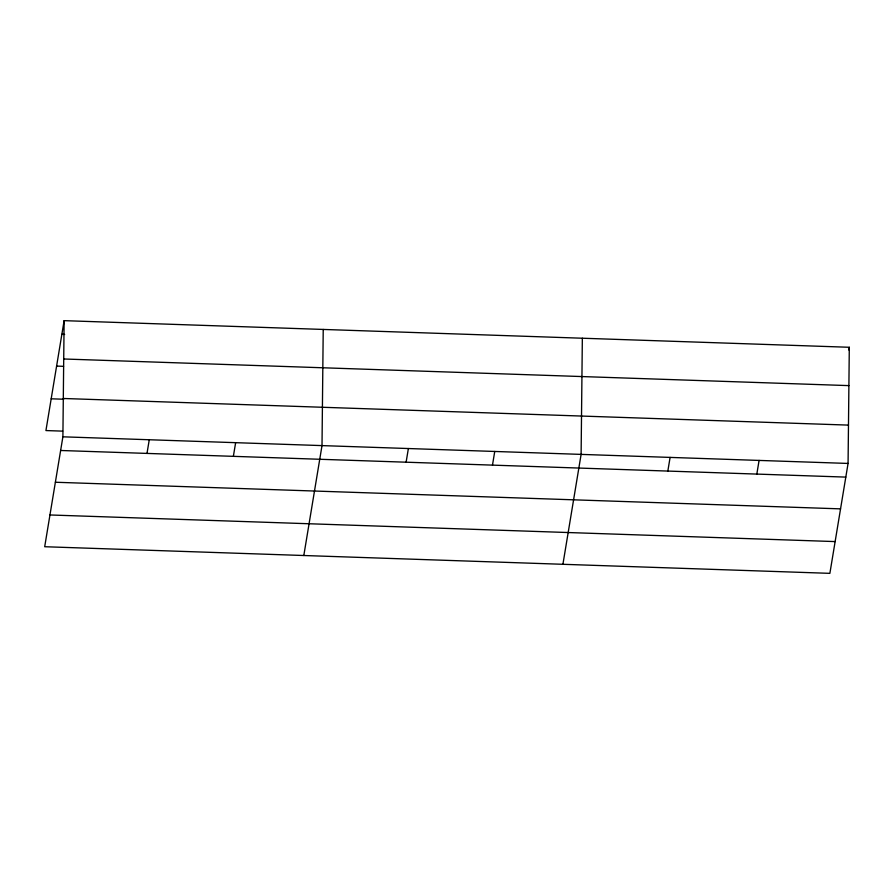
<?xml version="1.0" encoding="UTF-8"?>
<svg xmlns="http://www.w3.org/2000/svg" width="894" height="894" viewBox="0 0 894 894"><rect width="100%" height="100%" fill="white"/><g stroke="black" fill="none" stroke-linecap="round" stroke-linejoin="round"><path stroke-width="1.34" d="M62.893 436.82L64.122 320.655L849.3 347.274L848.071 463.438L829.878 573.345L44.7 546.726L62.893 436.82L848.071 463.438M323.226 329.439L322.008 445.603L303.815 555.509M582.34 338.223L581.111 454.387L562.918 564.293M64.122 320.655L45.929 430.562L62.647 431.132M146.996 453.414L149.264 439.747M233.368 456.342L235.636 442.675M406.111 462.198L408.379 448.531M492.482 465.126L494.74 451.459M667.84 471.071L670.098 457.404M756.827 474.088L759.084 460.421M848.842 350.012L849.3 347.274M61.854 334.334L64.647 334.423M63.72 358.986L848.898 385.616M56.601 366.093L63.563 366.328M63.295 398.478L848.484 425.108M51.181 398.802L63.72 399.227M60.636 450.487L845.813 477.105M55.372 482.246L840.55 508.865M49.952 514.966L835.141 541.585"/></g></svg>
